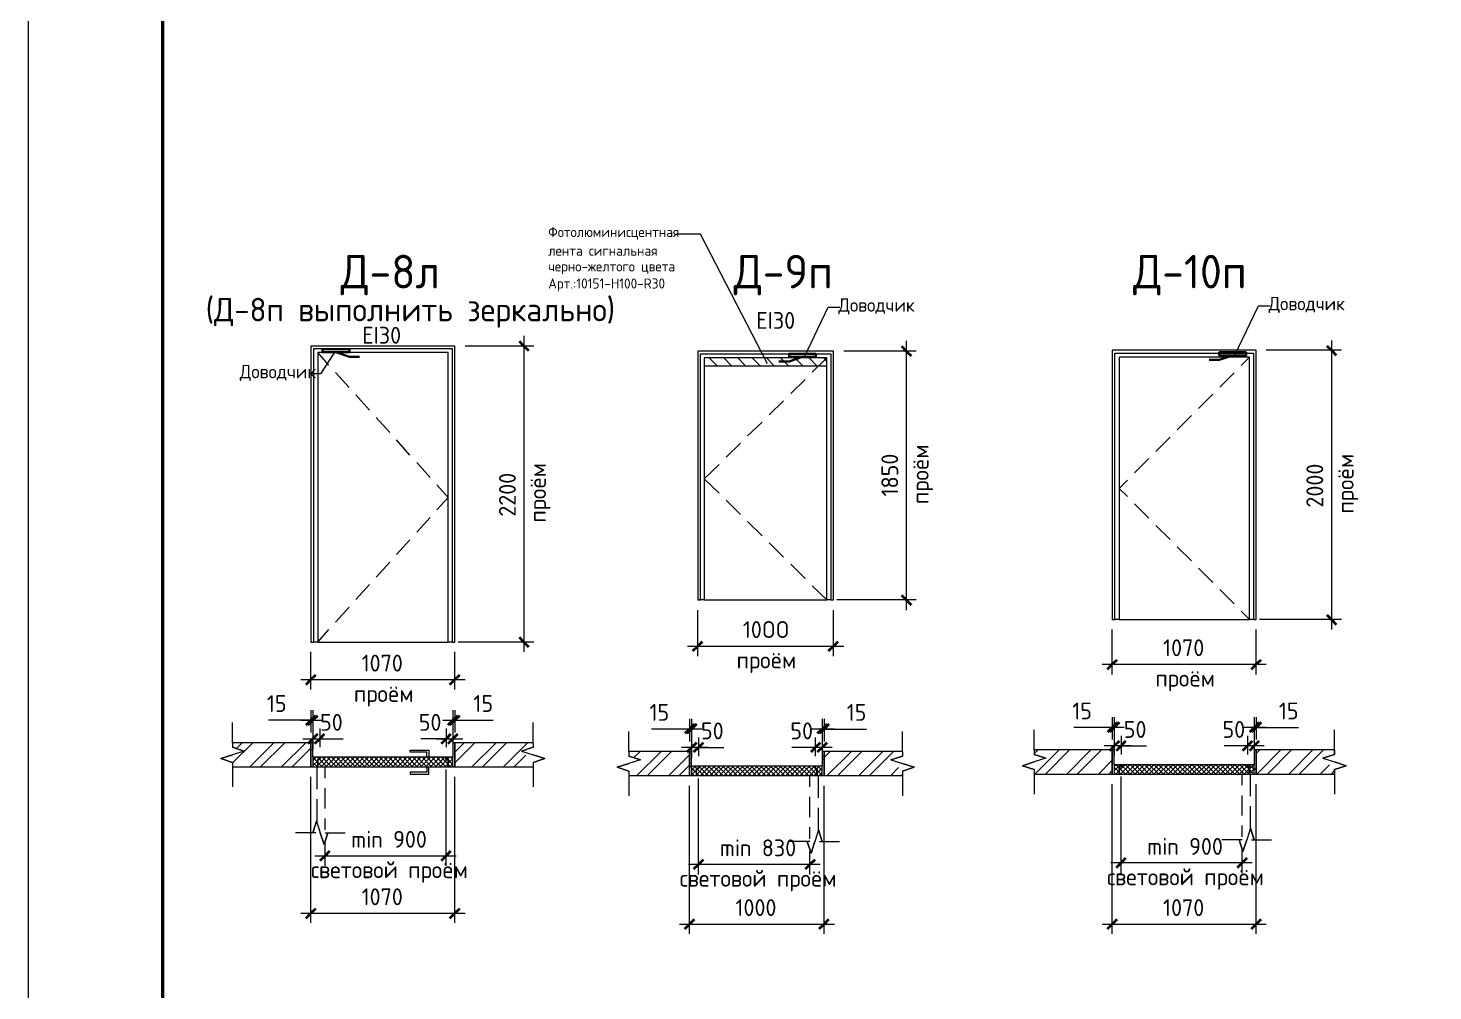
# Model space of a CAD drawing. Header units: millimetres. Extents: x -11345 to 411485, y -9810 to 73012.
# Drawn here: x -3731 to -3521.9, y 70360.8 to 70504 of the extents above; entities that cross this region are included whole.
import ezdxf

# ---------------------------------------------------------------- set-up
doc = ezdxf.new("R2010")
doc.units = ezdxf.units.MM
for name, color, linetype in [('PDF _Аннотация', 7, 'Continuous'), ('PDF _Двери', 7, 'Continuous'), ('PDF _Линии', 7, 'Continuous'), ('PDF _Основная надпись', 7, 'Continuous'), ('PDF _Размеры-50', 7, 'Continuous'), ('PDF _Текст', 7, 'Continuous'), ('PDF _Узлы', 7, 'Continuous')]:
    doc.layers.add(name, color=color, linetype=linetype)
doc.styles.add('PDF GOST Common', font='GOST_Common.ttf')

msp = doc.modelspace()

# ---------------------------------------------------------------- linework, layer by layer
at = {"layer": 'PDF _Аннотация', "lineweight": 9}
for points in [[(-3620.95045, 70454.01928), (-3630.89872, 70473.32316), (-3634.15837, 70473.32316), (-3634.49703, 70473.32316)], [(-3615.48948, 70454.99294), (-3611.9335, 70462.44356), (-3610.19785, 70462.44356)], [(-3551.43954, 70455.2046), (-3547.88356, 70462.65523), (-3546.1479, 70462.65523)], [(-3685.42373, 70455.67027), (-3687.45571, 70452.53762), (-3689.19137, 70452.53762)]]:
    msp.add_lwpolyline(points, dxfattribs=at)
at = {"layer": 'PDF _Аннотация', "lineweight": 20}
for points in [[(-3700.53663, 70397.67395), (-3700.53663, 70400.6796)], [(-3655.8329, 70397.67395), (-3655.8329, 70400.6796)], [(-3641.56666, 70396.36163), (-3641.56666, 70399.36727)], [(-3600.88457, 70396.36163), (-3600.88457, 70399.36727)], [(-3581.28436, 70396.61562), (-3581.28436, 70399.62127)], [(-3536.58063, 70396.61562), (-3536.58063, 70399.62127)], [(-3698.80098, 70396.44629), (-3700.53663, 70396.99662), (-3698.80098, 70396.44629), (-3700.53663, 70395.89596), (-3702.27229, 70395.34563), (-3700.53663, 70394.75297), (-3702.27229, 70395.34563), (-3700.53663, 70395.89596)], [(-3657.56856, 70396.44629), (-3655.8329, 70396.99662), (-3657.56856, 70396.44629), (-3655.8329, 70395.89596), (-3654.09725, 70395.34563), (-3655.8329, 70394.75297), (-3654.09725, 70395.34563), (-3655.8329, 70395.89596)], [(-3700.53663, 70394.11797), (-3700.53663, 70391.11232)], [(-3655.8329, 70394.11797), (-3655.8329, 70391.11232)], [(-3639.831, 70395.13397), (-3641.56666, 70395.6843), (-3639.831, 70395.13397), (-3641.56666, 70394.58364), (-3643.30231, 70394.03331), (-3641.56666, 70393.44064), (-3643.30231, 70394.03331), (-3641.56666, 70394.58364)], [(-3602.62023, 70395.13397), (-3600.88457, 70395.6843), (-3602.62023, 70395.13397), (-3600.88457, 70394.58364), (-3599.14891, 70394.03331), (-3600.88457, 70393.44064), (-3599.14891, 70394.03331), (-3600.88457, 70394.58364)], [(-3579.5487, 70395.38797), (-3581.28436, 70395.9383), (-3579.5487, 70395.38797), (-3581.28436, 70394.83764), (-3583.02001, 70394.24497), (-3581.28436, 70393.69464), (-3583.02001, 70394.24497), (-3581.28436, 70394.83764)], [(-3538.31628, 70395.38797), (-3536.58063, 70395.9383), (-3538.31628, 70395.38797), (-3536.58063, 70394.83764), (-3534.84497, 70394.24497), (-3536.58063, 70393.69464), (-3534.84497, 70394.24497), (-3536.58063, 70394.83764)], [(-3641.56666, 70392.80565), (-3641.56666, 70389.8)], [(-3600.88457, 70392.80565), (-3600.88457, 70389.8)], [(-3581.28436, 70393.01731), (-3581.28436, 70390.01166)], [(-3536.58063, 70393.01731), (-3536.58063, 70390.01166)], [(-3688.04838, 70386.03236), (-3688.59871, 70384.2967), (-3688.04838, 70386.03236), (-3687.49805, 70384.2967), (-3686.90538, 70382.56104), (-3686.35505, 70384.2967), (-3686.90538, 70382.56104), (-3687.49805, 70384.2967)], [(-3688.17538, 70384.2967), (-3691.18102, 70384.2967)], [(-3686.77838, 70384.2967), (-3683.77274, 70384.2967)], [(-3613.37283, 70384.72003), (-3612.8225, 70382.98437), (-3613.37283, 70384.72003), (-3613.92316, 70382.98437), (-3614.47349, 70381.24872), (-3615.06615, 70382.98437), (-3614.47349, 70381.24872), (-3613.92316, 70382.98437)], [(-3549.06888, 70384.97403), (-3548.51855, 70383.23837), (-3549.06888, 70384.97403), (-3549.61921, 70383.23837), (-3550.21188, 70381.50272), (-3550.76221, 70383.23837), (-3550.21188, 70381.50272), (-3549.61921, 70383.23837)], [(-3614.64282, 70382.98437), (-3617.64847, 70382.98437)], [(-3613.2035, 70382.98437), (-3610.24018, 70382.98437)], [(-3550.33888, 70383.23837), (-3553.34452, 70383.23837)], [(-3548.94188, 70383.23837), (-3545.93624, 70383.23837)]]:
    msp.add_lwpolyline(points, dxfattribs=at)
at = {"layer": 'PDF _Двери', "lineweight": 9}
for points in [[(-3688.89504, 70412.65986), (-3688.47171, 70412.65986), (-3688.47171, 70456.30526), (-3667.8555, 70456.30526), (-3667.8555, 70412.65986), (-3667.4745, 70412.65986), (-3667.4745, 70456.68626), (-3688.89504, 70456.68626)], [(-3687.87904, 70455.7126), (-3687.87904, 70412.65986), (-3688.47171, 70412.65986), (-3688.47171, 70456.30526), (-3667.8555, 70456.30526), (-3667.8555, 70412.65986), (-3668.49049, 70412.65986), (-3668.49049, 70455.7126)], [(-3687.87904, 70455.7126), (-3687.87904, 70412.65986), (-3668.49049, 70412.65986), (-3668.49049, 70455.7126)], [(-3631.32205, 70418.92516), (-3630.94106, 70418.92516), (-3630.94106, 70455.54327), (-3611.51017, 70455.54327), (-3611.51017, 70418.92516), (-3611.12917, 70418.92516), (-3611.12917, 70455.92427), (-3631.32205, 70455.92427)], [(-3630.34839, 70454.95061), (-3630.34839, 70418.92516), (-3630.94106, 70418.92516), (-3630.94106, 70455.54327), (-3611.51017, 70455.54327), (-3611.51017, 70418.92516), (-3612.10284, 70418.92516), (-3612.10284, 70454.95061)], [(-3630.34839, 70454.95061), (-3630.34839, 70418.92516), (-3612.10284, 70418.92516), (-3612.10284, 70454.95061)], [(-3569.64276, 70416.00417), (-3569.26176, 70416.00417), (-3569.26176, 70455.62793), (-3548.64555, 70455.62793), (-3548.64555, 70416.00417), (-3548.22222, 70416.00417), (-3548.22222, 70456.05127), (-3569.64276, 70456.05127)], [(-3568.62677, 70455.03527), (-3568.62677, 70416.00417), (-3569.26176, 70416.00417), (-3569.26176, 70455.62793), (-3548.64555, 70455.62793), (-3548.64555, 70416.00417), (-3549.23822, 70416.00417), (-3549.23822, 70455.03527)], [(-3568.62677, 70455.03527), (-3568.62677, 70416.00417), (-3549.23822, 70416.00417), (-3549.23822, 70455.03527)]]:
    msp.add_lwpolyline(points, close=True, dxfattribs=at)
for points in [[(-3686.22805, 70453.84995), (-3687.87904, 70455.7126)], [(-3614.30416, 70452.79162), (-3612.10284, 70454.95061)], [(-3550.46587, 70453.80761), (-3549.23822, 70455.03527)], [(-3683.22241, 70450.50563), (-3685.21206, 70452.74929)], [(-3553.64086, 70450.5903), (-3551.5242, 70452.70695)], [(-3617.47914, 70449.61664), (-3615.36248, 70451.73329)], [(-3680.17442, 70447.16132), (-3682.20641, 70449.40497)], [(-3620.69645, 70446.44166), (-3618.5798, 70448.55831)], [(-3556.81584, 70447.41532), (-3554.69918, 70449.53197)], [(-3559.99082, 70444.198), (-3557.87416, 70446.35699)], [(-3677.16878, 70443.81701), (-3679.20076, 70446.06066)], [(-3623.91376, 70443.30901), (-3621.75478, 70445.38333)], [(-3674.16313, 70440.47269), (-3676.15278, 70442.71635)], [(-3627.08874, 70440.13403), (-3624.97209, 70442.25068)], [(-3563.1658, 70441.02302), (-3561.04914, 70443.13968)], [(-3566.34078, 70437.84804), (-3564.22413, 70439.9647)], [(-3671.15748, 70437.12838), (-3673.14713, 70439.37203)], [(-3628.14707, 70434.80006), (-3630.34839, 70436.91671), (-3628.14707, 70439.0757)], [(-3670.14148, 70432.34474), (-3668.49049, 70434.16506), (-3670.14148, 70436.02772)], [(-3567.39911, 70434.29206), (-3568.62677, 70435.51972), (-3567.39911, 70436.74738)], [(-3624.97209, 70431.62508), (-3627.08874, 70433.74173)], [(-3564.22413, 70431.07475), (-3566.34078, 70433.23374)], [(-3673.14713, 70429.00043), (-3671.15748, 70431.20175)], [(-3621.75478, 70428.4501), (-3623.91376, 70430.56675)], [(-3561.04914, 70427.89977), (-3563.1658, 70430.01642)], [(-3676.15278, 70425.65612), (-3674.16313, 70427.85744)], [(-3618.5798, 70425.27512), (-3620.69645, 70427.39177)], [(-3557.87416, 70424.72479), (-3559.99082, 70426.84144)], [(-3679.20076, 70422.3118), (-3677.16878, 70424.55546)], [(-3615.36248, 70422.10014), (-3617.47914, 70424.21679)], [(-3554.69918, 70421.50747), (-3556.81584, 70423.62413)], [(-3682.20641, 70418.96749), (-3680.17442, 70421.21114)], [(-3612.10284, 70418.92516), (-3614.30416, 70421.04181)], [(-3551.5242, 70418.33249), (-3553.64086, 70420.44915)], [(-3685.21206, 70415.62318), (-3683.22241, 70417.86683)], [(-3549.23822, 70416.00417), (-3550.46587, 70417.27417)], [(-3687.87904, 70412.65986), (-3686.22805, 70414.52252)]]:
    msp.add_lwpolyline(points, dxfattribs=at)
at = {"layer": 'PDF _Линии', "lineweight": 35}
for points in [[(-3687.15938, 70456.2206), (-3687.15938, 70455.75493), (-3683.13774, 70455.75493), (-3683.13774, 70456.2206)], [(-3613.75383, 70455.54327), (-3613.75383, 70455.0776), (-3617.73313, 70455.0776), (-3617.73313, 70455.54327)], [(-3549.70388, 70455.75493), (-3549.70388, 70455.28927), (-3553.72552, 70455.28927), (-3553.72552, 70455.75493)]]:
    msp.add_lwpolyline(points, close=True, dxfattribs=at)
for points in [[(-3681.65608, 70455.0776), (-3683.13774, 70455.0776), (-3685.16973, 70455.75493)], [(-3619.25713, 70454.40028), (-3617.73313, 70454.40028), (-3615.74348, 70455.0776)], [(-3555.20718, 70454.61194), (-3553.72552, 70454.61194), (-3551.69353, 70455.28927)]]:
    msp.add_lwpolyline(points, dxfattribs=at)
at = {"layer": 'PDF _Линии', "lineweight": 9}
for points in [[(-3612.10284, 70454.90827), (-3630.34839, 70454.90827), (-3630.34839, 70453.76528), (-3612.10284, 70453.76528)], [(-3687.87904, 70394.11797), (-3687.87904, 70395.21863), (-3687.58271, 70395.21863), (-3687.58271, 70395.51496), (-3688.59871, 70395.51496), (-3688.59871, 70394.11797)], [(-3668.49049, 70394.11797), (-3668.49049, 70395.1763), (-3668.82916, 70395.1763), (-3668.82916, 70395.51496), (-3687.54038, 70395.51496), (-3687.54038, 70395.1763), (-3687.83671, 70395.1763), (-3687.83671, 70394.11797)], [(-3668.49049, 70394.11797), (-3667.77083, 70394.11797), (-3667.77083, 70395.51496), (-3668.78683, 70395.51496), (-3668.78683, 70395.21863), (-3668.49049, 70395.21863)], [(-3631.53372, 70392.80565), (-3631.53372, 70393.90631), (-3631.23739, 70393.90631), (-3631.23739, 70394.20264), (-3632.25338, 70394.20264), (-3632.25338, 70392.80565)], [(-3613.54216, 70392.80565), (-3612.8225, 70392.80565), (-3612.8225, 70394.20264), (-3613.83849, 70394.20264), (-3613.83849, 70393.90631), (-3613.54216, 70393.90631)], [(-3568.62677, 70393.01731), (-3568.62677, 70394.11797), (-3568.33043, 70394.11797), (-3568.33043, 70394.4143), (-3569.34643, 70394.4143), (-3569.34643, 70393.01731)], [(-3568.62677, 70393.01731), (-3549.28055, 70393.01731), (-3549.28055, 70394.07564), (-3549.57688, 70394.07564), (-3549.57688, 70394.4143), (-3568.2881, 70394.4143), (-3568.2881, 70394.07564), (-3568.62677, 70394.07564)], [(-3549.23822, 70393.01731), (-3548.51855, 70393.01731), (-3548.51855, 70394.4143), (-3549.53455, 70394.4143), (-3549.53455, 70394.11797), (-3549.23822, 70394.11797)]]:
    msp.add_lwpolyline(points, close=True, dxfattribs=at)
for points in [[(-3700.53663, 70394.75297), (-3700.53663, 70394.11797), (-3688.89504, 70394.11797), (-3688.89504, 70397.67395), (-3700.53663, 70397.67395), (-3700.53663, 70396.99662)], [(-3688.59871, 70395.51496), (-3688.59871, 70397.67395), (-3688.89504, 70397.67395), (-3688.89504, 70394.11797), (-3688.59871, 70394.11797)], [(-3667.77083, 70394.11797), (-3667.4745, 70394.11797), (-3667.4745, 70397.67395), (-3667.77083, 70397.67395), (-3667.77083, 70395.51496)], [(-3655.8329, 70397.67395), (-3667.4745, 70397.67395), (-3667.4745, 70394.11797), (-3655.8329, 70394.11797)], [(-3641.56666, 70392.80565), (-3632.54971, 70392.80565), (-3632.54971, 70396.36163), (-3641.56666, 70396.36163)], [(-3632.25338, 70394.20264), (-3632.25338, 70396.36163), (-3632.54971, 70396.36163), (-3632.54971, 70392.80565), (-3632.25338, 70392.80565)], [(-3612.8225, 70392.80565), (-3612.52617, 70392.80565), (-3612.52617, 70396.36163), (-3612.8225, 70396.36163), (-3612.8225, 70394.20264)], [(-3600.88457, 70396.36163), (-3612.52617, 70396.36163), (-3612.52617, 70392.80565), (-3600.88457, 70392.80565)], [(-3581.28436, 70393.01731), (-3569.64276, 70393.01731), (-3569.64276, 70396.61562), (-3581.28436, 70396.61562)], [(-3569.34643, 70394.4143), (-3569.34643, 70396.61562), (-3569.64276, 70396.61562), (-3569.64276, 70393.01731), (-3569.34643, 70393.01731)], [(-3548.51855, 70393.01731), (-3548.22222, 70393.01731), (-3548.22222, 70396.61562), (-3548.51855, 70396.61562), (-3548.51855, 70394.4143)], [(-3536.58063, 70395.9383), (-3536.58063, 70396.61562), (-3548.22222, 70396.61562), (-3548.22222, 70393.01731), (-3536.58063, 70393.01731), (-3536.58063, 70393.69464)], [(-3631.53372, 70392.80565), (-3613.58449, 70392.80565), (-3613.58449, 70393.86397), (-3613.88082, 70393.86397), (-3613.88082, 70394.20264), (-3631.23739, 70394.20264)], [(-3631.23739, 70393.90631), (-3631.23739, 70393.86397), (-3631.53372, 70393.86397)]]:
    msp.add_lwpolyline(points, dxfattribs=at)
at = {"layer": 'PDF _Линии', "lineweight": 20}
for points in [[(-3671.62314, 70395.51496), (-3671.62314, 70396.27696), (-3674.12079, 70396.27696), (-3674.12079, 70396.57329), (-3671.32681, 70396.57329), (-3671.32681, 70395.51496)], [(-3688.00604, 70394.11797), (-3688.00604, 70390.77366)], [(-3686.77838, 70392.42465), (-3686.77838, 70394.11797)], [(-3671.62314, 70394.11797), (-3671.62314, 70393.31364), (-3674.12079, 70393.31364), (-3674.12079, 70393.01731), (-3671.32681, 70393.01731), (-3671.32681, 70394.11797)], [(-3614.64282, 70391.11232), (-3614.64282, 70392.80565)], [(-3613.41516, 70392.80565), (-3613.41516, 70389.46133)], [(-3550.33888, 70391.36632), (-3550.33888, 70393.01731)], [(-3549.11122, 70393.01731), (-3549.11122, 70389.71533)], [(-3686.77838, 70387.89501), (-3686.77838, 70390.90066)], [(-3550.33888, 70386.83668), (-3550.33888, 70389.84233)], [(-3688.00604, 70389.292), (-3688.00604, 70385.99002)], [(-3614.64282, 70386.62502), (-3614.64282, 70389.63067)], [(-3613.41516, 70387.97968), (-3613.41516, 70384.6777)], [(-3549.11122, 70388.23368), (-3549.11122, 70384.88936)], [(-3686.77838, 70384.72003), (-3686.77838, 70386.41335)], [(-3614.64282, 70383.4077), (-3614.64282, 70385.10103)], [(-3550.33888, 70383.6617), (-3550.33888, 70385.35503)]]:
    msp.add_lwpolyline(points, dxfattribs=at)
at = {"layer": 'PDF _Основная надпись', "lineweight": 20}
msp.add_lwpolyline([(-3730.97412, 70053.25202), (-2890.02753, 70053.25202), (-2890.02753, 70647.1851), (-3730.97412, 70647.1851)], close=True, dxfattribs=at)
at = {"layer": 'PDF _Основная надпись', "lineweight": 50}
msp.add_lwpolyline([(-2895.02284, 70058.24733), (-2895.02284, 70642.1898), (-3710.9929, 70642.1898), (-3710.9929, 70058.24733)], close=True, dxfattribs=at)
at = {"layer": 'PDF _Размеры-50', "lineweight": 20}
for points in [[(-3655.70591, 70456.68626), (-3657.18756, 70456.68626), (-3665.95051, 70456.68626)], [(-3657.18756, 70458.21025), (-3657.18756, 70411.1782)], [(-3600.29191, 70457.44826), (-3600.29191, 70417.40117)], [(-3537.04629, 70457.53292), (-3537.04629, 70414.52252)], [(-3598.81025, 70455.92427), (-3600.29191, 70455.92427), (-3609.60518, 70455.92427)], [(-3535.5223, 70456.05127), (-3537.04629, 70456.05127), (-3546.74056, 70456.05127)], [(-3631.32205, 70410.54321), (-3631.32205, 70412.0672), (-3631.32205, 70417.40117)], [(-3611.12917, 70410.54321), (-3611.12917, 70412.0672), (-3611.12917, 70417.40117)], [(-3598.81025, 70418.92516), (-3600.29191, 70418.92516), (-3610.62118, 70418.92516)], [(-3535.5223, 70416.00417), (-3537.04629, 70416.00417), (-3547.71422, 70416.00417)], [(-3569.64276, 70407.83389), (-3569.64276, 70409.35788), (-3569.64276, 70414.52252)], [(-3548.22222, 70407.83389), (-3548.22222, 70409.35788), (-3548.22222, 70414.52252)], [(-3688.89504, 70405.59024), (-3688.89504, 70407.0719), (-3688.89504, 70411.1782)], [(-3667.4745, 70405.59024), (-3667.4745, 70407.0719), (-3667.4745, 70411.1782)], [(-3655.70591, 70412.65986), (-3657.18756, 70412.65986), (-3666.9665, 70412.65986)], [(-3632.84604, 70412.0672), (-3609.60518, 70412.0672)], [(-3571.16675, 70409.35788), (-3546.74056, 70409.35788)], [(-3690.3767, 70407.0719), (-3665.95051, 70407.0719)], [(-3688.89504, 70402.54226), (-3688.89504, 70401.01826), (-3688.89504, 70399.19794)], [(-3688.59871, 70402.54226), (-3688.59871, 70401.01826), (-3688.59871, 70399.19794), (-3688.59871, 70398.26661), (-3688.59871, 70396.78496)], [(-3667.77083, 70402.54226), (-3667.77083, 70401.01826), (-3667.77083, 70399.19794), (-3667.77083, 70398.26661), (-3667.77083, 70396.78496)], [(-3667.4745, 70402.54226), (-3667.4745, 70401.01826), (-3667.4745, 70399.19794)], [(-3688.72571, 70401.01826), (-3692.49335, 70401.01826), (-3695.20267, 70401.01826)], [(-3690.3767, 70401.01826), (-3687.07472, 70401.01826)], [(-3669.25249, 70401.01826), (-3665.95051, 70401.01826)], [(-3667.6015, 70401.01826), (-3664.46885, 70401.01826), (-3661.75954, 70401.01826)], [(-3632.54971, 70401.22993), (-3632.54971, 70399.70594), (-3632.54971, 70397.88562)], [(-3632.25338, 70401.22993), (-3632.25338, 70399.70594), (-3632.25338, 70397.88562), (-3632.25338, 70396.95429), (-3632.25338, 70395.47263)], [(-3612.8225, 70401.22993), (-3612.8225, 70399.70594), (-3612.8225, 70397.88562), (-3612.8225, 70396.95429), (-3612.8225, 70395.47263)], [(-3612.52617, 70401.22993), (-3612.52617, 70399.70594), (-3612.52617, 70397.88562)], [(-3569.64276, 70401.48393), (-3569.64276, 70399.95994), (-3569.64276, 70398.13962)], [(-3569.34643, 70401.48393), (-3569.34643, 70399.95994), (-3569.34643, 70398.13962), (-3569.34643, 70397.20829), (-3569.34643, 70395.72663)], [(-3548.51855, 70401.48393), (-3548.51855, 70399.95994), (-3548.51855, 70398.13962), (-3548.51855, 70397.20829), (-3548.51855, 70395.72663)], [(-3548.22222, 70401.48393), (-3548.22222, 70399.95994), (-3548.22222, 70398.13962)], [(-3690.08036, 70398.26661), (-3686.10105, 70398.26661)], [(-3688.09071, 70398.26661), (-3687.24405, 70398.26661), (-3684.1114, 70398.26661)], [(-3687.58271, 70399.79061), (-3687.58271, 70398.26661), (-3687.58271, 70396.99662)], [(-3668.27883, 70398.26661), (-3669.42182, 70398.26661), (-3672.55447, 70398.26661)], [(-3670.26848, 70398.26661), (-3666.28917, 70398.26661)], [(-3668.78683, 70399.79061), (-3668.78683, 70398.26661), (-3668.78683, 70396.99662)], [(-3632.38038, 70399.70594), (-3635.55536, 70399.70594), (-3638.22234, 70399.70594)], [(-3630.72939, 70399.70594), (-3634.03137, 70399.70594)], [(-3631.23739, 70398.47828), (-3631.23739, 70396.95429), (-3631.23739, 70395.6843)], [(-3611.00218, 70399.70594), (-3614.34649, 70399.70594)], [(-3613.83849, 70398.47828), (-3613.83849, 70396.95429), (-3613.83849, 70395.6843)], [(-3612.65317, 70399.70594), (-3608.88552, 70399.70594), (-3606.21854, 70399.70594)], [(-3569.51576, 70399.95994), (-3572.64841, 70399.95994), (-3575.35772, 70399.95994)], [(-3567.86477, 70399.95994), (-3571.16675, 70399.95994)], [(-3568.33043, 70398.68995), (-3568.33043, 70397.20829), (-3568.33043, 70395.9383)], [(-3546.74056, 70399.95994), (-3550.04254, 70399.95994)], [(-3549.53455, 70398.68995), (-3549.53455, 70397.20829), (-3549.53455, 70395.9383)], [(-3548.39155, 70399.95994), (-3544.62391, 70399.95994), (-3541.91459, 70399.95994)], [(-3629.75573, 70396.95429), (-3633.73504, 70396.95429)], [(-3631.74538, 70396.95429), (-3630.60239, 70396.95429), (-3627.42741, 70396.95429)], [(-3613.33049, 70396.95429), (-3614.13482, 70396.95429), (-3617.3098, 70396.95429)], [(-3611.34084, 70396.95429), (-3615.32015, 70396.95429)], [(-3566.84878, 70397.20829), (-3570.82809, 70397.20829)], [(-3568.83843, 70397.20829), (-3567.69544, 70397.20829), (-3564.56279, 70397.20829)], [(-3549.02655, 70397.20829), (-3549.87321, 70397.20829), (-3553.00586, 70397.20829)], [(-3547.0369, 70397.20829), (-3551.0162, 70397.20829)], [(-3688.89504, 70370.87711), (-3688.89504, 70372.31644), (-3688.89504, 70392.59398)], [(-3668.78683, 70379.38606), (-3668.78683, 70380.86772), (-3668.78683, 70393.69464)], [(-3667.4745, 70370.87711), (-3667.4745, 70372.31644), (-3667.4745, 70392.59398)], [(-3631.23739, 70378.07374), (-3631.23739, 70379.55539), (-3631.23739, 70392.38232)], [(-3568.33043, 70378.2854), (-3568.33043, 70379.80939), (-3568.33043, 70392.63632)], [(-3632.54971, 70369.26846), (-3632.54971, 70370.70778), (-3632.54971, 70391.28166)], [(-3612.52617, 70369.26846), (-3612.52617, 70370.70778), (-3612.52617, 70391.28166)], [(-3569.64276, 70369.26846), (-3569.64276, 70370.70778), (-3569.64276, 70391.53566)], [(-3548.22222, 70369.26846), (-3548.22222, 70370.70778), (-3548.22222, 70391.53566)], [(-3686.77838, 70379.38606), (-3686.77838, 70380.86772), (-3686.77838, 70382.77271)], [(-3614.64282, 70378.07374), (-3614.64282, 70379.55539), (-3614.64282, 70381.50272)], [(-3550.33888, 70378.2854), (-3550.33888, 70379.80939), (-3550.33888, 70381.71438)], [(-3688.30237, 70380.86772), (-3667.26284, 70380.86772)], [(-3613.11883, 70379.55539), (-3632.71904, 70379.55539)], [(-3548.81488, 70379.80939), (-3569.85442, 70379.80939)], [(-3690.3767, 70372.31644), (-3665.95051, 70372.31644)], [(-3634.03137, 70370.70778), (-3611.00218, 70370.70778)], [(-3571.16675, 70370.70778), (-3546.74056, 70370.70778)]]:
    msp.add_lwpolyline(points, dxfattribs=at)
at = {"layer": 'PDF _Размеры-50', "lineweight": 40}
for points in [[(-3657.90723, 70457.40592), (-3657.18756, 70456.68626), (-3656.51023, 70456.00893)], [(-3601.01157, 70456.64393), (-3600.29191, 70455.92427), (-3599.57224, 70455.24694)], [(-3537.72362, 70456.72859), (-3537.04629, 70456.05127), (-3536.32663, 70455.3316)], [(-3601.01157, 70419.64482), (-3600.29191, 70418.92516), (-3599.57224, 70418.20549)], [(-3537.72362, 70416.72384), (-3537.04629, 70416.00417), (-3536.32663, 70415.28451)], [(-3657.90723, 70413.37952), (-3657.18756, 70412.65986), (-3656.51023, 70411.9402)], [(-3632.04172, 70411.34754), (-3631.32205, 70412.0672), (-3630.64472, 70412.74453)], [(-3611.84884, 70411.34754), (-3611.12917, 70412.0672), (-3610.40951, 70412.74453)], [(-3570.36242, 70408.63822), (-3569.64276, 70409.35788), (-3568.9231, 70410.03521)], [(-3548.94188, 70408.63822), (-3548.22222, 70409.35788), (-3547.50256, 70410.03521)], [(-3689.6147, 70406.35223), (-3688.89504, 70407.0719), (-3688.17538, 70407.79156)], [(-3668.19416, 70406.35223), (-3667.4745, 70407.0719), (-3666.75484, 70407.79156)], [(-3689.6147, 70400.34094), (-3688.89504, 70401.01826), (-3688.17538, 70401.73793)], [(-3689.27604, 70400.34094), (-3688.59871, 70401.01826), (-3687.87904, 70401.73793)], [(-3668.49049, 70400.34094), (-3667.77083, 70401.01826), (-3667.05117, 70401.73793)], [(-3668.19416, 70400.34094), (-3667.4745, 70401.01826), (-3666.75484, 70401.73793)], [(-3631.83005, 70400.4256), (-3632.54971, 70399.70594), (-3633.22704, 70399.02861)], [(-3631.53372, 70400.4256), (-3632.25338, 70399.70594), (-3632.93071, 70399.02861)], [(-3612.10284, 70400.4256), (-3612.8225, 70399.70594), (-3613.54216, 70399.02861)], [(-3611.8065, 70400.4256), (-3612.52617, 70399.70594), (-3613.24583, 70399.02861)], [(-3568.9231, 70400.6796), (-3569.64276, 70399.95994), (-3570.36242, 70399.24028)], [(-3568.62677, 70400.6796), (-3569.34643, 70399.95994), (-3570.06609, 70399.24028)], [(-3547.84122, 70400.6796), (-3548.51855, 70399.95994), (-3549.23822, 70399.24028)], [(-3547.50256, 70400.6796), (-3548.22222, 70399.95994), (-3548.94188, 70399.24028)], [(-3689.27604, 70397.58929), (-3688.59871, 70398.26661), (-3687.87904, 70398.98628)], [(-3688.30237, 70397.58929), (-3687.58271, 70398.26661), (-3686.86305, 70398.98628)], [(-3669.46416, 70397.58929), (-3668.78683, 70398.26661), (-3668.06716, 70398.98628)], [(-3668.49049, 70397.58929), (-3667.77083, 70398.26661), (-3667.05117, 70398.98628)], [(-3631.53372, 70397.67395), (-3632.25338, 70396.95429), (-3632.93071, 70396.27696)], [(-3630.51772, 70397.67395), (-3631.23739, 70396.95429), (-3631.95705, 70396.27696)], [(-3613.11883, 70397.67395), (-3613.83849, 70396.95429), (-3614.51582, 70396.27696)], [(-3612.10284, 70397.67395), (-3612.8225, 70396.95429), (-3613.54216, 70396.27696)], [(-3568.62677, 70397.92795), (-3569.34643, 70397.20829), (-3570.06609, 70396.48863)], [(-3567.6531, 70397.92795), (-3568.33043, 70397.20829), (-3569.0501, 70396.48863)], [(-3548.81488, 70397.92795), (-3549.53455, 70397.20829), (-3550.25421, 70396.48863)], [(-3547.84122, 70397.92795), (-3548.51855, 70397.20829), (-3549.23822, 70396.48863)], [(-3687.49805, 70380.14806), (-3686.77838, 70380.86772), (-3686.05872, 70381.58738)], [(-3669.46416, 70380.14806), (-3668.78683, 70380.86772), (-3668.06716, 70381.58738)], [(-3630.51772, 70380.27506), (-3631.23739, 70379.55539), (-3631.95705, 70378.87807)], [(-3613.92316, 70380.27506), (-3614.64282, 70379.55539), (-3615.32015, 70378.87807)], [(-3567.6531, 70380.52906), (-3568.33043, 70379.80939), (-3569.0501, 70379.08973)], [(-3549.61921, 70380.52906), (-3550.33888, 70379.80939), (-3551.05854, 70379.08973)], [(-3689.6147, 70371.59678), (-3688.89504, 70372.31644), (-3688.17538, 70373.0361)], [(-3668.19416, 70371.59678), (-3667.4745, 70372.31644), (-3666.75484, 70373.0361)], [(-3633.22704, 70369.98812), (-3632.54971, 70370.70778), (-3631.83005, 70371.42744)], [(-3613.24583, 70369.98812), (-3612.52617, 70370.70778), (-3611.8065, 70371.42744)], [(-3570.36242, 70369.98812), (-3569.64276, 70370.70778), (-3568.9231, 70371.42744)], [(-3548.94188, 70369.98812), (-3548.22222, 70370.70778), (-3547.50256, 70371.42744)]]:
    msp.add_lwpolyline(points, dxfattribs=at)
at = {"layer": 'PDF _Узлы', "lineweight": 9}
for points in [[(-3628.4434, 70453.76528), (-3629.62873, 70454.90827)], [(-3626.32675, 70453.76528), (-3627.46974, 70454.90827)], [(-3624.2101, 70453.76528), (-3625.35309, 70454.90827)], [(-3622.05111, 70453.76528), (-3623.23643, 70454.90827)], [(-3619.93445, 70453.76528), (-3621.11978, 70454.90827)], [(-3617.8178, 70453.76528), (-3619.00313, 70454.90827)], [(-3615.70115, 70453.76528), (-3616.88647, 70454.90827)], [(-3613.58449, 70453.76528), (-3614.72749, 70454.90827)], [(-3612.10284, 70454.40028), (-3612.61083, 70454.90827)], [(-3700.53663, 70394.71064), (-3697.53099, 70397.67395)], [(-3699.9863, 70396.82729), (-3699.09731, 70397.67395)], [(-3697.95432, 70394.11797), (-3694.39834, 70397.67395)], [(-3696.38799, 70394.11797), (-3692.78968, 70397.67395)], [(-3693.25534, 70394.11797), (-3689.65703, 70397.67395)], [(-3691.68902, 70394.11797), (-3688.89504, 70396.86962)], [(-3688.59871, 70396.78496), (-3688.72571, 70396.53096)], [(-3667.4745, 70396.27696), (-3666.07751, 70397.67395)], [(-3667.4745, 70394.71064), (-3664.51119, 70397.67395)], [(-3664.93452, 70394.11797), (-3661.3362, 70397.67395)], [(-3663.36819, 70394.11797), (-3659.76988, 70397.67395)], [(-3660.23554, 70394.11797), (-3656.63723, 70397.67395)], [(-3641.56666, 70396.31929), (-3641.48199, 70396.36163)], [(-3640.847, 70395.47263), (-3639.91567, 70396.36163)], [(-3640.38133, 70392.80565), (-3636.78302, 70396.36163)], [(-3638.81501, 70392.80565), (-3635.2167, 70396.36163)], [(-3632.25338, 70396.19229), (-3632.29571, 70396.27696)], [(-3612.52617, 70395.47263), (-3611.63717, 70396.36163)], [(-3612.0605, 70392.80565), (-3608.46219, 70396.36163)], [(-3610.49418, 70392.80565), (-3606.89587, 70396.36163)], [(-3607.36153, 70392.80565), (-3603.76322, 70396.36163)], [(-3605.75287, 70392.80565), (-3602.1969, 70396.36163)], [(-3581.28436, 70396.06529), (-3580.69169, 70396.61562)], [(-3581.15736, 70393.01731), (-3577.55904, 70396.61562)], [(-3579.59103, 70393.01731), (-3575.99272, 70396.61562)], [(-3576.41605, 70393.01731), (-3572.86007, 70396.61562)], [(-3574.84973, 70393.01731), (-3571.25142, 70396.61562)], [(-3548.22222, 70396.06529), (-3547.67189, 70396.61562)], [(-3548.13756, 70393.01731), (-3544.53924, 70396.61562)], [(-3546.5289, 70393.01731), (-3542.97292, 70396.61562)], [(-3543.39625, 70393.01731), (-3539.79794, 70396.61562)], [(-3541.82993, 70393.01731), (-3538.23162, 70396.61562)], [(-3688.59871, 70395.00697), (-3688.09071, 70395.51496)], [(-3687.87904, 70394.75297), (-3688.59871, 70395.47263)], [(-3688.59871, 70394.28731), (-3687.87904, 70394.96463)], [(-3687.92138, 70394.11797), (-3688.59871, 70394.75297)], [(-3688.04838, 70394.11797), (-3687.87904, 70394.28731)], [(-3687.62505, 70395.21863), (-3687.92138, 70395.51496)], [(-3687.83671, 70394.32964), (-3686.65138, 70395.51496)], [(-3687.83671, 70395.00697), (-3687.70971, 70395.1763)], [(-3687.20171, 70394.11797), (-3687.83671, 70394.71064)], [(-3687.66738, 70395.21863), (-3687.58271, 70395.3033)], [(-3686.52439, 70394.11797), (-3687.58271, 70395.1763)], [(-3687.54038, 70395.3033), (-3687.37105, 70395.51496)], [(-3687.37105, 70394.11797), (-3685.97406, 70395.51496)], [(-3685.80472, 70394.11797), (-3687.20171, 70395.51496)], [(-3686.65138, 70394.11797), (-3685.25439, 70395.51496)], [(-3685.08506, 70394.11797), (-3686.48205, 70395.51496)], [(-3685.93172, 70394.11797), (-3684.53473, 70395.51496)], [(-3684.3654, 70394.11797), (-3685.80472, 70395.51496)], [(-3685.25439, 70394.11797), (-3683.81507, 70395.51496)], [(-3683.68807, 70394.11797), (-3685.08506, 70395.51496)], [(-3684.53473, 70394.11797), (-3683.13774, 70395.51496)], [(-3682.96841, 70394.11797), (-3684.3654, 70395.51496)], [(-3683.81507, 70394.11797), (-3682.41808, 70395.51496)], [(-3682.24874, 70394.11797), (-3683.64574, 70395.51496)], [(-3683.09541, 70394.11797), (-3681.69841, 70395.51496)], [(-3681.57142, 70394.11797), (-3682.96841, 70395.51496)], [(-3682.41808, 70394.11797), (-3681.02109, 70395.51496)], [(-3680.85175, 70394.11797), (-3682.24874, 70395.51496)], [(-3681.69841, 70394.11797), (-3680.30142, 70395.51496)], [(-3680.13209, 70394.11797), (-3681.52908, 70395.51496)], [(-3680.97875, 70394.11797), (-3679.58176, 70395.51496)], [(-3679.41243, 70394.11797), (-3680.85175, 70395.51496)], [(-3680.25909, 70394.11797), (-3678.8621, 70395.51496)], [(-3678.7351, 70394.11797), (-3680.13209, 70395.51496)], [(-3679.58176, 70394.11797), (-3678.18477, 70395.51496)], [(-3678.01544, 70394.11797), (-3679.41243, 70395.51496)], [(-3678.8621, 70394.11797), (-3677.46511, 70395.51496)], [(-3677.29577, 70394.11797), (-3678.69277, 70395.51496)], [(-3678.14244, 70394.11797), (-3676.74544, 70395.51496)], [(-3676.61845, 70394.11797), (-3678.01544, 70395.51496)], [(-3677.46511, 70394.11797), (-3676.06812, 70395.51496)], [(-3675.89878, 70394.11797), (-3677.29577, 70395.51496)], [(-3676.74544, 70394.11797), (-3675.34845, 70395.51496)], [(-3675.17912, 70394.11797), (-3676.57611, 70395.51496)], [(-3676.02578, 70394.11797), (-3674.62879, 70395.51496)], [(-3674.45946, 70394.11797), (-3675.85645, 70395.51496)], [(-3675.30612, 70394.11797), (-3673.90913, 70395.51496)], [(-3673.78213, 70394.11797), (-3675.17912, 70395.51496)], [(-3674.62879, 70394.11797), (-3673.2318, 70395.51496)], [(-3673.06247, 70394.11797), (-3674.45946, 70395.51496)], [(-3673.90913, 70394.11797), (-3672.51214, 70395.51496)], [(-3672.3428, 70394.11797), (-3673.7398, 70395.51496)], [(-3673.18947, 70394.11797), (-3671.79247, 70395.51496)], [(-3671.66548, 70394.11797), (-3673.06247, 70395.51496)], [(-3672.51214, 70394.11797), (-3671.07281, 70395.51496)], [(-3670.94581, 70394.11797), (-3672.3428, 70395.51496)], [(-3671.79247, 70394.11797), (-3670.39548, 70395.51496)], [(-3670.22615, 70394.11797), (-3671.62314, 70395.51496)], [(-3671.07281, 70394.11797), (-3669.67582, 70395.51496)], [(-3669.50649, 70394.11797), (-3670.90348, 70395.51496)], [(-3670.35315, 70394.11797), (-3668.95616, 70395.51496)], [(-3668.82916, 70394.11797), (-3670.22615, 70395.51496)], [(-3669.67582, 70394.11797), (-3668.61749, 70395.1763)], [(-3668.49049, 70394.49897), (-3669.50649, 70395.51496)], [(-3668.95616, 70394.11797), (-3668.49049, 70394.5413)], [(-3668.49049, 70395.21863), (-3668.78683, 70395.47263)], [(-3668.57516, 70395.21863), (-3668.27883, 70395.51496)], [(-3668.49049, 70394.58364), (-3667.77083, 70395.3033)], [(-3667.77083, 70394.45664), (-3668.49049, 70395.1763)], [(-3668.1095, 70394.11797), (-3668.49049, 70394.45664)], [(-3668.2365, 70394.11797), (-3667.77083, 70394.58364)], [(-3667.77083, 70395.1763), (-3668.1095, 70395.51496)], [(-3658.62689, 70394.11797), (-3656.93356, 70395.8113)], [(-3635.64003, 70392.80565), (-3632.54971, 70395.89596)], [(-3634.0737, 70392.80565), (-3632.54971, 70394.32964)], [(-3632.38038, 70394.16031), (-3632.54971, 70393.94864)], [(-3632.29571, 70394.24497), (-3632.25338, 70394.24497)], [(-3632.25338, 70393.60998), (-3631.66072, 70394.20264)], [(-3631.53372, 70393.90631), (-3631.83005, 70394.20264)], [(-3631.66072, 70392.80565), (-3631.53372, 70392.89031), (-3630.26373, 70394.20264)], [(-3631.23739, 70393.90631), (-3630.94106, 70394.20264)], [(-3631.23739, 70393.90631), (-3631.23739, 70393.90631)], [(-3629.75573, 70392.80565), (-3631.15272, 70394.20264)], [(-3630.94106, 70392.80565), (-3629.54406, 70394.20264)], [(-3629.03607, 70392.80565), (-3630.43306, 70394.20264)], [(-3630.22139, 70392.80565), (-3628.8244, 70394.20264)], [(-3628.3164, 70392.80565), (-3629.7134, 70394.20264)], [(-3629.50173, 70392.80565), (-3628.10474, 70394.20264)], [(-3627.59674, 70392.80565), (-3628.99373, 70394.20264)], [(-3628.8244, 70392.80565), (-3627.42741, 70394.20264)], [(-3626.91941, 70392.80565), (-3628.3164, 70394.20264)], [(-3628.10474, 70392.80565), (-3626.70775, 70394.20264)], [(-3626.19975, 70392.80565), (-3627.59674, 70394.20264)], [(-3627.38508, 70392.80565), (-3625.98808, 70394.20264)], [(-3625.48009, 70392.80565), (-3626.87708, 70394.20264)], [(-3626.70775, 70392.80565), (-3625.31076, 70394.20264)], [(-3624.76043, 70392.80565), (-3626.19975, 70394.20264)], [(-3625.98808, 70392.80565), (-3624.59109, 70394.20264)], [(-3624.0831, 70392.80565), (-3625.48009, 70394.20264)], [(-3625.26842, 70392.80565), (-3623.87143, 70394.20264)], [(-3623.36343, 70392.80565), (-3624.76043, 70394.20264)], [(-3624.54876, 70392.80565), (-3623.15177, 70394.20264)], [(-3622.64377, 70392.80565), (-3624.04076, 70394.20264)], [(-3623.87143, 70392.80565), (-3622.47444, 70394.20264)], [(-3621.96644, 70392.80565), (-3623.36343, 70394.20264)], [(-3623.15177, 70392.80565), (-3621.75478, 70394.20264)], [(-3621.24678, 70392.80565), (-3622.64377, 70394.20264)], [(-3622.43211, 70392.80565), (-3621.03511, 70394.20264)], [(-3620.52712, 70392.80565), (-3621.92411, 70394.20264)], [(-3621.75478, 70392.80565), (-3620.35779, 70394.20264)], [(-3619.80746, 70392.80565), (-3621.24678, 70394.20264)], [(-3621.03511, 70392.80565), (-3619.63812, 70394.20264)], [(-3619.13013, 70392.80565), (-3620.52712, 70394.20264)], [(-3620.31545, 70392.80565), (-3618.91846, 70394.20264)], [(-3618.41046, 70392.80565), (-3619.80746, 70394.20264)], [(-3619.59579, 70392.80565), (-3618.1988, 70394.20264)], [(-3617.6908, 70392.80565), (-3619.08779, 70394.20264)], [(-3618.91846, 70392.80565), (-3617.52147, 70394.20264)], [(-3617.01347, 70392.80565), (-3618.41046, 70394.20264)], [(-3618.1988, 70392.80565), (-3616.80181, 70394.20264)], [(-3616.29381, 70392.80565), (-3617.6908, 70394.20264)], [(-3617.47914, 70392.80565), (-3616.08214, 70394.20264)], [(-3615.57415, 70392.80565), (-3616.97114, 70394.20264)], [(-3616.80181, 70392.80565), (-3615.36248, 70394.20264)], [(-3614.85449, 70392.80565), (-3616.29381, 70394.20264)], [(-3616.08214, 70392.80565), (-3614.68515, 70394.20264)], [(-3614.17716, 70392.80565), (-3615.57415, 70394.20264)], [(-3615.36248, 70392.80565), (-3613.96549, 70394.20264)], [(-3613.58449, 70392.89031), (-3614.85449, 70394.20264)], [(-3613.88082, 70393.90631), (-3614.13482, 70394.20264)], [(-3613.54216, 70393.90631), (-3613.24583, 70394.20264)], [(-3613.54216, 70393.22898), (-3612.8225, 70393.90631)], [(-3612.8225, 70393.56764), (-3613.45749, 70394.20264)], [(-3612.73783, 70395.72663), (-3612.8225, 70395.5573)], [(-3612.8225, 70395.26097), (-3612.65317, 70395.26097)], [(-3602.62023, 70392.80565), (-3601.4349, 70393.99097)], [(-3571.71708, 70393.01731), (-3569.64276, 70395.09163)], [(-3569.34643, 70394.20264), (-3569.13476, 70394.4143)], [(-3569.34643, 70393.52531), (-3568.4151, 70394.4143)], [(-3568.62677, 70393.31364), (-3569.34643, 70393.99097)], [(-3568.62677, 70393.99097), (-3569.09243, 70394.4143)], [(-3568.62677, 70393.56764), (-3567.73777, 70394.4143)], [(-3568.62677, 70393.94864), (-3567.69544, 70393.01731), (-3566.29845, 70394.4143)], [(-3568.4151, 70393.01731), (-3567.01811, 70394.4143)], [(-3568.33043, 70394.4143), (-3568.37277, 70394.4143)], [(-3566.97578, 70393.01731), (-3568.2881, 70394.37197)], [(-3566.25611, 70393.01731), (-3567.6531, 70394.4143)], [(-3567.01811, 70393.01731), (-3565.57878, 70394.4143)], [(-3565.53645, 70393.01731), (-3566.93344, 70394.4143)], [(-3566.29845, 70393.01731), (-3564.90145, 70394.4143)], [(-3566.25611, 70394.4143), (-3564.85912, 70393.01731), (-3563.46213, 70394.4143)], [(-3565.57878, 70393.01731), (-3564.18179, 70394.4143)], [(-3564.13946, 70393.01731), (-3565.53645, 70394.4143)], [(-3563.4198, 70393.01731), (-3564.81679, 70394.4143)], [(-3564.18179, 70393.01731), (-3562.7848, 70394.4143)], [(-3562.70013, 70393.01731), (-3564.13946, 70394.4143)], [(-3563.46213, 70393.01731), (-3562.06514, 70394.4143)], [(-3562.02281, 70393.01731), (-3563.4198, 70394.4143)], [(-3562.74247, 70393.01731), (-3561.34548, 70394.4143)], [(-3561.30314, 70393.01731), (-3562.70013, 70394.4143)], [(-3562.06514, 70393.01731), (-3560.62581, 70394.4143)], [(-3560.58348, 70393.01731), (-3561.98047, 70394.4143)], [(-3561.34548, 70393.01731), (-3559.94848, 70394.4143)], [(-3561.30314, 70394.4143), (-3559.90615, 70393.01731), (-3558.50916, 70394.4143)], [(-3560.62581, 70393.01731), (-3559.22882, 70394.4143)], [(-3559.18649, 70393.01731), (-3560.58348, 70394.4143)], [(-3558.46683, 70393.01731), (-3559.86382, 70394.4143)], [(-3559.22882, 70393.01731), (-3557.83183, 70394.4143)], [(-3557.74716, 70393.01731), (-3559.18649, 70394.4143)], [(-3558.50916, 70393.01731), (-3557.11217, 70394.4143)], [(-3557.06983, 70393.01731), (-3558.46683, 70394.4143)], [(-3557.7895, 70393.01731), (-3556.39251, 70394.4143)], [(-3556.35017, 70393.01731), (-3557.74716, 70394.4143)], [(-3557.11217, 70393.01731), (-3555.67284, 70394.4143)], [(-3555.63051, 70393.01731), (-3557.0275, 70394.4143)], [(-3556.39251, 70393.01731), (-3554.99551, 70394.4143)], [(-3556.35017, 70394.4143), (-3554.95318, 70393.01731), (-3553.55619, 70394.4143)], [(-3555.67284, 70393.01731), (-3554.27585, 70394.4143)], [(-3554.23352, 70393.01731), (-3555.63051, 70394.4143)], [(-3553.51386, 70393.01731), (-3554.91085, 70394.4143)], [(-3554.27585, 70393.01731), (-3552.87886, 70394.4143)], [(-3552.79419, 70393.01731), (-3554.23352, 70394.4143)], [(-3553.55619, 70393.01731), (-3552.1592, 70394.4143)], [(-3553.51386, 70394.4143), (-3552.11686, 70393.01731), (-3550.71987, 70394.4143)], [(-3552.83653, 70393.01731), (-3551.43954, 70394.4143)], [(-3551.3972, 70393.01731), (-3552.79419, 70394.4143)], [(-3550.67754, 70393.01731), (-3552.07453, 70394.4143)], [(-3551.43954, 70393.01731), (-3550.04254, 70394.4143)], [(-3551.3972, 70394.4143), (-3550.00021, 70393.01731), (-3549.28055, 70393.77931)], [(-3550.71987, 70393.01731), (-3549.57688, 70394.20264)], [(-3549.28055, 70393.01731), (-3550.67754, 70394.4143)], [(-3549.28055, 70393.73698), (-3549.95788, 70394.4143)], [(-3549.53455, 70394.20264), (-3549.32288, 70394.4143)], [(-3548.51855, 70393.69464), (-3549.28055, 70394.4143)], [(-3549.23822, 70393.82164), (-3548.60322, 70394.4143)], [(-3548.51855, 70394.4143), (-3548.56089, 70394.4143)], [(-3538.69728, 70393.01731), (-3537.30029, 70394.4143)], [(-3632.25338, 70392.89031), (-3631.53372, 70393.60998), (-3631.27972, 70393.86397)], [(-3631.15272, 70392.80565), (-3631.53372, 70393.18665), (-3632.25338, 70393.86397)], [(-3631.87238, 70392.80565), (-3632.25338, 70393.18665)], [(-3630.43306, 70392.80565), (-3631.49139, 70393.86397)], [(-3614.64282, 70392.80565), (-3613.58449, 70393.86397)], [(-3613.96549, 70392.80565), (-3613.58449, 70393.18665)], [(-3613.58449, 70393.60998), (-3613.79616, 70393.86397)], [(-3612.8225, 70392.84798), (-3613.54216, 70393.56764)], [(-3613.45749, 70392.80565), (-3613.54216, 70392.84798)], [(-3613.24583, 70392.80565), (-3612.8225, 70393.22898)], [(-3601.0539, 70392.80565), (-3600.88457, 70392.93265)], [(-3570.15076, 70393.01731), (-3569.64276, 70393.52531)], [(-3569.09243, 70393.01731), (-3569.34643, 70393.27131)], [(-3569.13476, 70393.01731), (-3568.62677, 70393.52531)], [(-3568.37277, 70393.01731), (-3568.62677, 70393.27131)], [(-3549.32288, 70393.01731), (-3549.28055, 70393.05965)], [(-3549.23822, 70393.10198), (-3548.51855, 70393.82164), (-3548.30689, 70393.82164)], [(-3548.56089, 70393.01731), (-3549.23822, 70393.69464)], [(-3548.60322, 70393.01731), (-3548.51855, 70393.10198)], [(-3537.08862, 70393.01731), (-3536.58063, 70393.52531)]]:
    msp.add_lwpolyline(points, dxfattribs=at)
at = {"layer": 'PDF _Узлы', "lineweight": 20}
for points in [[(-3700.53663, 70397.67395), (-3700.53663, 70396.99662)], [(-3655.8329, 70397.67395), (-3655.8329, 70396.99662)], [(-3641.56666, 70396.36163), (-3641.56666, 70395.6843)], [(-3600.88457, 70396.36163), (-3600.88457, 70395.6843)], [(-3581.28436, 70396.61562), (-3581.28436, 70395.9383)], [(-3536.58063, 70396.61562), (-3536.58063, 70395.9383)], [(-3700.53663, 70394.75297), (-3700.53663, 70394.11797)], [(-3655.8329, 70394.75297), (-3655.8329, 70394.11797)], [(-3641.56666, 70393.44064), (-3641.56666, 70392.80565)], [(-3600.88457, 70393.44064), (-3600.88457, 70392.80565)], [(-3581.28436, 70393.69464), (-3581.28436, 70393.01731)], [(-3536.58063, 70393.69464), (-3536.58063, 70393.01731)]]:
    msp.add_lwpolyline(points, dxfattribs=at)

# ---------------------------------------------------------------- texts
at = {"layer": 'PDF _Текст', "attachment_point": 4, "style": 'PDF GOST Common'}
for s, insert, char_height in [('Фотолюминисцентная', (-3653.57801, 70473.446), 1.5011477), ('Д-8л', (-3684.48236, 70467.23973), 5.000114), ('лента сигнальная', (-3653.57801, 70470.8636), 1.5011477), ('Д-9п', (-3625.97564, 70467.23973), 5.000114), ('Д-10п', (-3566.53763, 70467.23973), 5.000114), ('черно-желтого цвета', (-3653.57801, 70468.32353), 1.5011477), ('Арт.:10151-H100-R30', (-3653.57801, 70465.78342), 1.5011477), ('(Д-8п выполнить зеркально)', (-3704.5491, 70461.63191), 3.5000872), ('Доводчик', (-3610.39646, 70462.58684), 2.001543), ('Доводчик', (-3546.38627, 70462.79865), 2.001817), ('Доводчик', (-3699.46888, 70452.68066), 2.001817), ('10OO', (-3624.62098, 70414.51535), 2.501935), ('1070', (-3562.09248, 70411.80614), 2.50227), ('1070', (-3681.34963, 70409.52006), 2.50227), ('проём', (-3625.55231, 70409.64687), 2.501935), ('проём', (-3563.23552, 70406.93762), 2.50227), ('15', (-3695.4471, 70403.50851), 2.50227), ('проём', (-3682.49267, 70404.65155), 2.50227), ('15', (-3664.712, 70403.50851), 2.50227), ('15', (-3638.50675, 70402.19595), 2.501935), ('15', (-3609.16876, 70402.19595), 2.501935), ('15', (-3575.59725, 70402.40781), 2.50227), ('15', (-3544.86219, 70402.40781), 2.50227), ('50', (-3687.53052, 70400.7144), 2.50227), ('50', (-3672.84029, 70400.7144), 2.50227), ('50', (-3630.84416, 70399.44417), 2.501935), ('50', (-3617.55106, 70399.44417), 2.501935), ('50', (-3567.93466, 70399.65603), 2.50227), ('50', (-3553.24448, 70399.65603), 2.50227), ('min 900', (-3682.916, 70383.31481), 2.50227), ('min 900', (-3564.46322, 70382.25644), 2.50227), ('min 830', (-3628.05009, 70382.04457), 2.501935), ('световой проём', (-3688.88518, 70378.4463), 2.5022697), ('световой проём', (-3634.01927, 70377.17606), 2.5019346), ('световой проём', (-3570.43245, 70377.38793), 2.5022697), ('1070', (-3681.34963, 70374.76319), 2.50227), ('1000', (-3625.72164, 70373.15428), 2.501935), ('1070', (-3562.09248, 70373.15445), 2.50227)]:
    msp.add_mtext(s, dxfattribs=dict(at, insert=insert, char_height=char_height))
at = {"layer": 'PDF _Текст', "color": 1, "attachment_point": 4, "style": 'PDF GOST Common'}
for insert, char_height in [((-3622.6312, 70460.49096), 2.501935), ((-3681.26496, 70458.28975), 2.50227)]:
    msp.add_mtext('EI30', dxfattribs=dict(at, insert=insert, char_height=char_height))
at = {"layer": 'PDF _Текст', "attachment_point": 4, "rotation": 90, "style": 'PDF GOST Common'}
for s, insert, char_height in [('1850', (-3602.75349, 70434.30843), 2.501935), ('проём', (-3597.88497, 70433.16539), 2.501935), ('проём', (-3534.63696, 70431.76836), 2.50227), ('проём', (-3654.82544, 70430.41366), 2.50227), ('2000', (-3539.50548, 70432.6574), 2.50227), ('2200', (-3659.65158, 70431.30265), 2.50227)]:
    msp.add_mtext(s, dxfattribs=dict(at, insert=insert, char_height=char_height))

doc.saveas('drawing.dxf')
